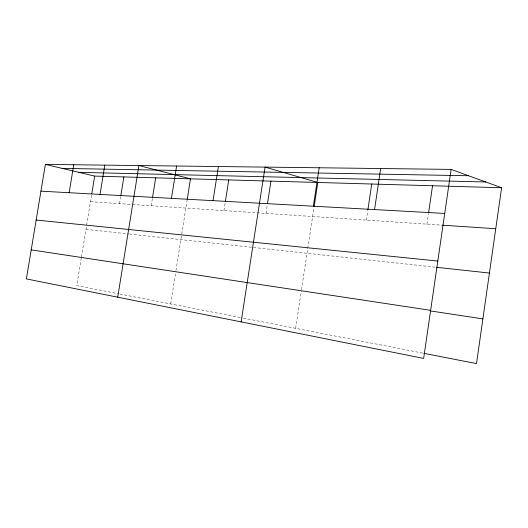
<?xml version="1.0" encoding="UTF-8"?>
<svg xmlns="http://www.w3.org/2000/svg" width="528" height="528" viewBox="0 0 528 528"><rect width="100%" height="100%" fill="white"/><g stroke="black" fill="none" stroke-linecap="round" stroke-linejoin="round"><path stroke-width="0.4" stroke-dasharray="2.64 1.98" d="M426.934 224.149L428.452 213.748M366.353 220.103L367.792 210.481M295.64 328.324L301.264 291.291M301.508 289.674L313.975 207.603M265.973 213.404L267.346 204.527M223.938 210.599L225.199 202.528M170.676 303.956L175.705 272.21M175.956 270.62L187.143 199.94M151.206 205.748L152.354 198.568M119.533 203.63L120.714 196.35M81.312 257.862L76.784 285.648L118.965 293.872M81.444 257.07L91.654 194.489M90.479 201.696L131.716 204.448M132.528 204.501L442.497 225.185M85.972 229.317L128.608 233.944M129.419 234.029L435.56 267.208M119.764 294.03L242.458 317.955M243.256 318.113L423.067 353.179"/><path stroke-width="0.79" d="M451.123 169.402L423.654 358.413L26.4 278.923L45.375 164.399L451.123 169.402L501.6 187.737L476.507 363.601L423.878 353.338M428.571 212.949L432.544 185.757M374.563 209.576L380.668 168.531M367.91 209.682L371.738 184.021M313.355 206.197L319.189 167.772M314.101 206.791L317.797 182.477L265.069 167.105L241.131 321.889M267.472 203.722L270.956 181.13M213.041 200.66L218.401 166.531M225.331 201.722L228.736 179.923M171.442 198.363L176.59 166.016M187.275 199.129L190.489 178.827L138.917 165.554L117.724 297.198M152.486 197.769L155.674 177.83M100.03 194.423L104.795 165.132M120.846 195.538L123.856 176.92M69.155 192.72L73.748 164.749M91.786 193.69L94.657 176.088L501.6 187.737M62.126 168.373L468.6 175.751M78.877 172.346L485.74 181.975M40.94 191.162L444.721 213.444M442.497 225.185L495.752 228.736M36.155 220.037L437.804 261.056M436.379 267.293L489.43 273.042M31.211 249.876L430.643 310.339M430.049 310.867L482.889 318.892M45.375 164.399L94.657 176.088"/></g></svg>
